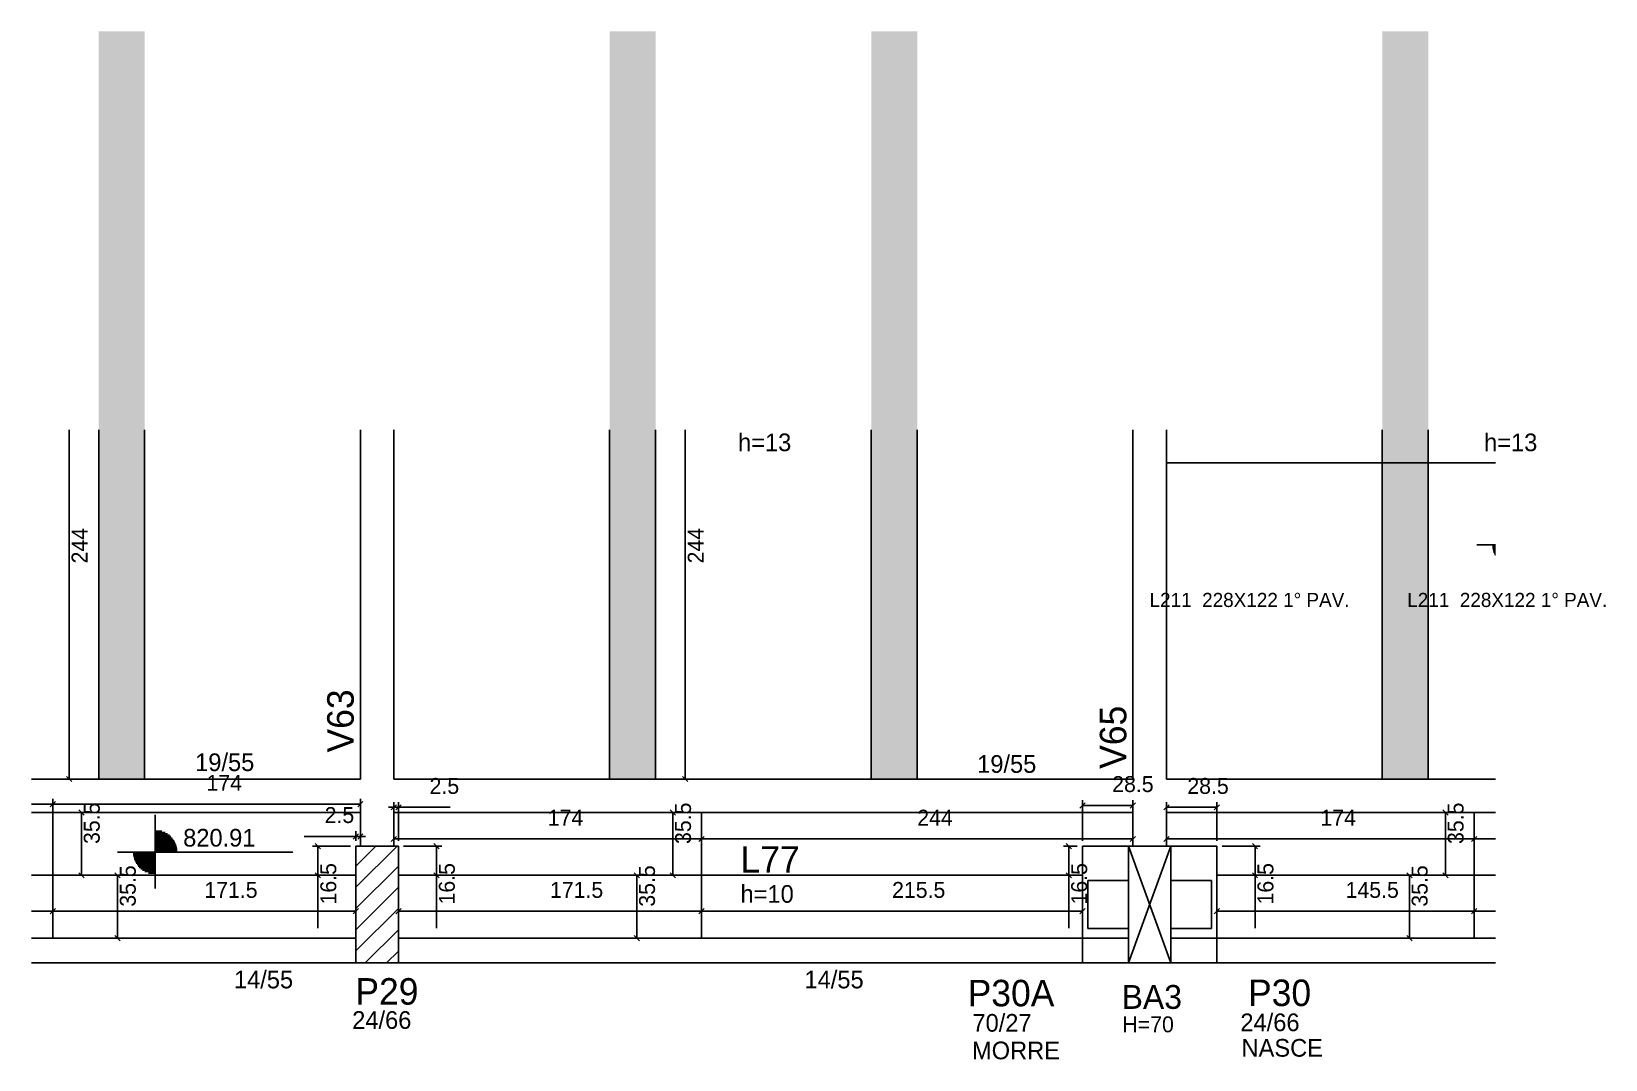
# Model space of a CAD drawing. Header units: metres. Extents: x 4496 to 5386, y 1925 to 2507.
import ezdxf

# ---------------------------------------------------------------- set-up
doc = ezdxf.new("R2010")
doc.units = ezdxf.units.M
for name, color, linetype in [('1', 7, 'Continuous'), ('3', 7, 'Continuous'), ('4', 7, 'Continuous'), ('7', 7, 'Continuous'), ('AUX00', 7, 'Continuous'), ('Hachura', 7, 'Continuous'), ('Painéis', 7, 'Continuous')]:
    doc.layers.add(name, color=color, linetype=linetype)

msp = doc.modelspace()

# ---------------------------------------------------------------- hatches: boundary and pattern name
at = {"layer": 'Hachura'}
h = msp.add_hatch(color=7, dxfattribs=at)
h.dxf.hatch_style = 1
h.paths.add_polyline_path([(4534.16, 2084.17), (4560.16, 2084.17), (4560.16, 2507.17), (4534.16, 2507.17), (4534.16, 2084.17)])
h = msp.add_hatch(color=7, dxfattribs=at)
h.dxf.hatch_style = 1
h.paths.add_polyline_path([(4849.15, 2084.17), (4823.15, 2084.17), (4823.15, 2507.17), (4849.15, 2507.17), (4849.15, 2084.17)])
h = msp.add_hatch(color=7, dxfattribs=at)
h.dxf.hatch_style = 1
h.paths.add_polyline_path([(4997.15, 2084.17), (4971.15, 2084.17), (4971.15, 2507.17), (4997.15, 2507.17), (4997.15, 2084.17)])
h = msp.add_hatch(color=7, dxfattribs=at)
h.dxf.hatch_style = 1
h.paths.add_polyline_path([(5260.16, 2084.17), (5286.16, 2084.17), (5286.16, 2507.17), (5260.16, 2507.17), (5260.16, 2084.17)])

# ---------------------------------------------------------------- linework, layer by layer
at = {"layer": '1', "color": 1, "lineweight": 25}
for p, q in [((5116.66, 1980.17), (5140.66, 2046.17)), ((5116.66, 2046.17), (5140.66, 1980.17))]:
    msp.add_line(p, q, dxfattribs=at)
at = {"layer": '3', "color": 3, "lineweight": 25}
for p, q in [((5322.45, 2216.59), (5313.74, 2216.59)), ((5322.45, 2216.59), (5324.16, 2216.59)), ((5324.16, 2215.8), (5322.45, 2215.8)), ((5324.16, 2215), (5322.55, 2215)), ((5324.16, 2214.21), (5322.68, 2214.21)), ((5324.16, 2213.42), (5322.86, 2213.42)), ((5324.16, 2212.62), (5323.1, 2212.62)), ((5324.16, 2211.83), (5323.39, 2211.83)), ((5324.16, 2211.04), (5323.75, 2211.04)), ((4566.11, 2055.35), (4566.11, 2063.93)), ((4566.11, 2055.35), (4566.11, 2030.35)), ((4566.11, 2054.75), (4569.96, 2054.75)), ((4566.11, 2053.95), (4571.86, 2053.95)), ((4566.11, 2053.16), (4573.18, 2053.16)), ((4566.11, 2052.37), (4574.22, 2052.37)), ((4566.11, 2051.57), (4575.06, 2051.57)), ((4566.11, 2050.78), (4575.77, 2050.78)), ((4566.11, 2049.99), (4576.37, 2049.99)), ((4566.11, 2049.2), (4576.88, 2049.2)), ((4566.11, 2048.4), (4577.31, 2048.4)), ((4553.61, 2042.85), (4544.9, 2042.85)), ((4553.61, 2042.85), (4578.61, 2042.85)), ((4566.11, 2042.06), (4553.61, 2042.06)), ((4566.11, 2041.27), (4553.71, 2041.27)), ((4566.11, 2040.48), (4553.84, 2040.48)), ((4566.11, 2039.68), (4554.02, 2039.68)), ((4566.11, 2038.89), (4554.25, 2038.89)), ((4566.11, 2047.61), (4577.67, 2047.61)), ((4566.11, 2046.82), (4577.96, 2046.82)), ((4566.11, 2046.03), (4578.2, 2046.03)), ((4566.11, 2045.23), (4578.38, 2045.23)), ((4566.11, 2044.44), (4578.51, 2044.44)), ((4566.11, 2043.65), (4578.61, 2043.65)), ((4578.61, 2042.85), (4643.91, 2042.85)), ((4679.66, 2022.92), (4702.9, 2046.17)), ((4679.66, 2034.94), (4690.88, 2046.17)), ((4566.11, 2038.1), (4554.55, 2038.1)), ((4566.11, 2037.3), (4554.91, 2037.3)), ((4566.11, 2036.51), (4555.34, 2036.51)), ((4566.11, 2035.72), (4555.84, 2035.72)), ((4566.11, 2034.93), (4556.44, 2034.93)), ((4566.11, 2034.13), (4557.15, 2034.13)), ((4566.11, 2033.34), (4558, 2033.34)), ((4566.11, 2032.55), (4559.04, 2032.55)), ((4566.11, 2031.75), (4560.36, 2031.75)), ((4566.11, 2030.96), (4562.26, 2030.96)), ((4566.11, 2030.35), (4566.11, 2022.13)), ((4679.66, 2010.9), (4703.66, 2034.9)), ((4679.66, 1998.88), (4703.66, 2022.88)), ((4679.66, 1986.86), (4703.66, 2010.86)), ((4684.98, 1980.17), (4703.66, 1998.84)), ((4496.16, 1994.17), (4679.66, 1994.17)), ((4697, 1980.17), (4703.66, 1986.82)), ((4703.66, 1994.17), (5090.66, 1994.17)), ((5090.66, 1994.17), (5116.66, 1994.17)), ((5166.66, 1994.17), (5140.66, 1994.17)), ((5166.66, 1994.17), (5324.16, 1994.17)), ((4496.16, 1980.17), (4679.66, 1980.17)), ((4703.66, 1980.17), (5116.66, 1980.17)), ((5140.66, 1980.17), (5324.16, 1980.17))]:
    msp.add_line(p, q, dxfattribs=at)
for points in [[(4682.16, 2281.67), (4682.16, 2084.17)], [(4701.16, 2084.17), (4701.16, 2281.67)], [(5119.16, 2281.67), (5119.16, 2084.17)], [(5138.16, 2084.17), (5138.16, 2281.67)], [(4682.16, 2084.17), (4496.16, 2084.17)], [(5119.16, 2084.17), (4701.16, 2084.17)], [(5324.16, 2084.17), (5138.16, 2084.17)], [(4496.16, 2065.17), (4682.16, 2065.17)], [(4682.16, 2065.17), (4682.16, 2046.17)], [(4701.16, 2065.17), (5119.16, 2065.17)], [(4701.16, 2046.17), (4701.16, 2065.17)], [(5119.16, 2065.17), (5119.16, 2046.17)], [(5138.16, 2065.17), (5324.16, 2065.17)], [(5138.16, 2046.17), (5138.16, 2065.17)], [(5166.66, 2046.17), (5090.66, 2046.17)], [(5090.66, 2046.17), (5090.66, 1980.17)], [(5166.66, 1980.17), (5166.66, 2046.17)], [(5090.66, 1980.17), (5166.66, 1980.17)]]:
    msp.add_lwpolyline(points, dxfattribs=at)
at = {"layer": '7', "color": 7, "lineweight": 25}
for points in [[(4703.66, 2046.17), (4679.66, 2046.17)], [(4679.66, 2046.17), (4679.66, 1980.17)], [(4703.66, 1980.17), (4703.66, 2046.17)], [(5140.66, 2046.17), (5116.66, 2046.17)], [(5116.66, 2046.17), (5116.66, 1980.17)], [(5140.66, 1980.17), (5140.66, 2046.17)], [(5116.66, 2026.67), (5093.66, 2026.67)], [(5093.66, 2026.67), (5093.66, 1999.67)], [(5116.66, 1999.67), (5116.66, 2026.67)], [(5163.66, 2026.67), (5140.66, 2026.67)], [(5140.66, 2026.67), (5140.66, 1999.67)], [(5163.66, 1999.67), (5163.66, 2026.67)], [(5093.66, 1999.67), (5116.66, 1999.67)], [(5140.66, 1999.67), (5163.66, 1999.67)], [(4679.66, 1980.17), (4703.66, 1980.17)], [(5116.66, 1980.17), (5140.66, 1980.17)]]:
    msp.add_lwpolyline(points, dxfattribs=at)
at = {"layer": 'Painéis', "color": 4, "lineweight": 25}
for p, q in [((4517.42, 2281.67), (4517.42, 2084.17)), ((4865.9, 2281.67), (4865.9, 2084.17)), ((4508.16, 2069.94), (4496.16, 2069.94)), ((4508.16, 2053.23), (4508.16, 2072.94)), ((4682.16, 2069.94), (4508.16, 2069.94)), ((4682.16, 2053.23), (4682.16, 2072.94)), ((4701.16, 2068.15), (4698.16, 2068.15)), ((4701.16, 2049.17), (4701.16, 2071.15)), ((4701.16, 2068.15), (4703.66, 2068.15)), ((4703.66, 2049.17), (4703.66, 2071.15)), ((4703.66, 2068.15), (4733.01, 2068.15)), ((5090.66, 2049.17), (5090.66, 2072.19)), ((5119.16, 2069.19), (5090.66, 2069.19)), ((5119.16, 2049.17), (5119.16, 2072.19)), ((5138.16, 2049.17), (5138.16, 2071.15)), ((5138.16, 2068.15), (5166.66, 2068.15)), ((5166.66, 2049.17), (5166.66, 2071.15)), ((4524.44, 2065.17), (4524.44, 2029.67)), ((4526.68, 2065.17), (4527.44, 2065.17)), ((4856.63, 2065.17), (4855.87, 2065.17)), ((4858.87, 2065.17), (4858.87, 2029.67)), ((5293.63, 2065.17), (5292.87, 2065.17)), ((5295.87, 2065.17), (5295.87, 2029.67)), ((4679.66, 2051.67), (4650.3, 2051.67)), ((4679.66, 2049.17), (4679.66, 2054.67)), ((4682.16, 2051.67), (4679.66, 2051.67)), ((4682.16, 2049.17), (4682.16, 2054.67)), ((4682.16, 2051.67), (4685.16, 2051.67)), ((4701.16, 2050.23), (4875.16, 2050.23)), ((4875.16, 2050.23), (5119.16, 2050.23)), ((5138.16, 2050.23), (5312.16, 2050.23)), ((5312.16, 2050.23), (5324.16, 2050.23)), ((4676.66, 2046.16), (4655.13, 2046.16)), ((4658.13, 2046.16), (4658.13, 2029.67)), ((4706.66, 2046.16), (4728.18, 2046.16)), ((4725.18, 2046.16), (4725.18, 2029.67)), ((5087.66, 2046.17), (5079.82, 2046.17)), ((5082.82, 2046.17), (5082.82, 2029.67)), ((5169.66, 2046.17), (5191.18, 2046.17)), ((5188.18, 2046.17), (5188.18, 2029.67)), ((4526.68, 2029.67), (4527.44, 2029.67)), ((4544.81, 2029.67), (4544.81, 1994.17)), ((4545.93, 2029.67), (4547.81, 2029.67)), ((4676.66, 2029.67), (4655.13, 2029.67)), ((4658.13, 2029.67), (4658.13, 1999.69)), ((4706.66, 2029.67), (4728.18, 2029.67)), ((4725.18, 2029.67), (4725.18, 1999.69)), ((4837.38, 2029.67), (4835.5, 2029.67)), ((4838.5, 2029.67), (4838.5, 1994.17)), ((4856.63, 2029.67), (4855.87, 2029.67)), ((5087.66, 2029.67), (5079.82, 2029.67)), ((5082.82, 2029.67), (5082.82, 1999.69)), ((5169.66, 2029.67), (5191.18, 2029.67)), ((5188.18, 2029.67), (5188.18, 1999.69)), ((5274.38, 2029.67), (5272.5, 2029.67)), ((5275.5, 2029.67), (5275.5, 1994.17)), ((5293.63, 2029.67), (5292.87, 2029.67)), ((4496.16, 2009.32), (4508.16, 2009.32)), ((4508.16, 2009.32), (4679.66, 2009.32)), ((4875.16, 2009.32), (4703.66, 2009.32)), ((5090.66, 2009.32), (4875.16, 2009.32)), ((5312.16, 2009.32), (5166.66, 2009.32)), ((5324.16, 2009.32), (5312.16, 2009.32)), ((4545.93, 1994.17), (4547.81, 1994.17)), ((4837.38, 1994.17), (4835.5, 1994.17)), ((5274.38, 1994.17), (5272.5, 1994.17))]:
    msp.add_line(p, q, dxfattribs=at)
at = {"layer": 'Painéis', "color": 200, "lineweight": 25}
for p, q in [((4534.16, 2281.67), (4534.16, 2084.17)), ((4560.16, 2281.67), (4560.16, 2084.17)), ((4823.15, 2281.67), (4823.15, 2084.17)), ((4849.15, 2281.67), (4849.15, 2084.17)), ((4971.15, 2281.67), (4971.15, 2084.17)), ((4997.15, 2281.67), (4997.15, 2084.17)), ((5260.16, 2281.67), (5260.16, 2084.17)), ((5286.16, 2281.67), (5286.16, 2084.17)), ((5324.16, 2263.17), (5138.06, 2263.17)), ((4508.16, 1994.17), (4508.16, 2065.17)), ((4875.16, 1994.17), (4875.16, 2065.17)), ((5312.16, 1994.17), (5312.16, 2065.17)), ((4679.66, 2029.67), (4496.16, 2029.67)), ((4703.66, 2029.67), (5090.66, 2029.67)), ((5166.66, 2029.67), (5324.16, 2029.67))]:
    msp.add_line(p, q, dxfattribs=at)
at = {"layer": 'Painéis', "color": 0, "lineweight": 25}
for p, q in [((4515.92, 2085.67), (4518.92, 2082.67)), ((4864.4, 2085.67), (4867.4, 2082.67)), ((4509.66, 2071.44), (4506.66, 2068.44)), ((4506.66, 2068.44), (4509.66, 2071.44)), ((4525.94, 2063.67), (4522.94, 2066.67)), ((4680.66, 2068.44), (4683.66, 2071.44)), ((4699.66, 2066.65), (4702.66, 2069.65)), ((4705.16, 2069.65), (4702.16, 2066.65)), ((4860.37, 2063.67), (4857.37, 2066.67)), ((5092.16, 2070.69), (5089.16, 2067.69)), ((5117.66, 2067.69), (5120.66, 2070.69)), ((5139.66, 2069.65), (5136.66, 2066.65)), ((5165.16, 2066.65), (5168.16, 2069.65)), ((5297.37, 2063.67), (5294.37, 2066.67)), ((4659.63, 2044.66), (4656.63, 2047.66)), ((4678.16, 2050.17), (4681.16, 2053.17)), ((4683.66, 2053.17), (4680.66, 2050.17)), ((4702.66, 2051.73), (4699.66, 2048.73)), ((4726.68, 2044.66), (4723.68, 2047.66)), ((4873.66, 2048.73), (4876.66, 2051.73)), ((4876.66, 2051.73), (4873.66, 2048.73)), ((5084.32, 2044.67), (5081.32, 2047.67)), ((5117.66, 2048.73), (5120.66, 2051.73)), ((5139.66, 2051.73), (5136.66, 2048.73)), ((5189.68, 2044.67), (5186.68, 2047.67)), ((5310.66, 2048.73), (5313.66, 2051.73)), ((5313.66, 2051.73), (5310.66, 2048.73)), ((4522.94, 2031.17), (4525.94, 2028.17)), ((4546.31, 2028.17), (4543.31, 2031.17)), ((4656.63, 2031.17), (4659.63, 2028.17)), ((4723.68, 2031.17), (4726.68, 2028.17)), ((4840, 2028.17), (4837, 2031.17)), ((4857.37, 2031.17), (4860.37, 2028.17)), ((5081.32, 2031.17), (5084.32, 2028.17)), ((5186.68, 2031.17), (5189.68, 2028.17)), ((5277, 2028.17), (5274, 2031.17)), ((5294.37, 2031.17), (5297.37, 2028.17)), ((4506.66, 2007.82), (4509.66, 2010.82)), ((4509.66, 2010.82), (4506.66, 2007.82)), ((4678.16, 2007.82), (4681.16, 2010.82)), ((4705.16, 2010.82), (4702.16, 2007.82)), ((4876.66, 2010.82), (4873.66, 2007.82)), ((4873.66, 2007.82), (4876.66, 2010.82)), ((5089.16, 2007.82), (5092.16, 2010.82)), ((5168.16, 2010.82), (5165.16, 2007.82)), ((5313.66, 2010.82), (5310.66, 2007.82)), ((5310.66, 2007.82), (5313.66, 2010.82)), ((4543.31, 1995.67), (4546.31, 1992.67)), ((4837, 1995.67), (4840, 1992.67)), ((5274, 1995.67), (5277, 1992.67))]:
    msp.add_line(p, q, dxfattribs=at)

# ---------------------------------------------------------------- texts
at = {"layer": '3', "color": 3, "lineweight": 25}
for s, height, p in [('h=13', 10, (4895.79, 2269.67)), ('h=13', 10, (5317.74, 2269.67)), ('19/55', 10, (4588.73, 2088.65)), ('19/55', 10, (5031.03, 2087.67)), ('820.91', 10, (4581.95, 2045.94)), ('h=10', 10, (4897.18, 2014.14)), ('14/55', 10, (4610.67, 1965.71)), ('14/55', 10, (4933.37, 1965.71)), ('24/66', 10, (4677.56, 1942.8)), ('70/27', 10, (5028.36, 1941.2)), ('H=70', 9, (5113.18, 1940.85)), ('24/66', 10, (5179.92, 1941.48)), ('MORRE', 10, (5028.11, 1925.58)), ('NASCE', 10, (5180.55, 1927.05))]:
    msp.add_text(s, height=height, dxfattribs=at).set_placement(p)
at = {"layer": '4', "color": 4, "lineweight": 25}
for s, p in [('V63', (4678.41, 2099.17)), ('V65', (5115.41, 2089.94))]:
    msp.add_text(s, height=15, rotation=90, dxfattribs=at).set_placement(p)
for s, height, p in [('L77', 15, (4897.18, 2031.14)), ('P29', 15, (4679.35, 1956.48)), ('P30A', 15, (5025.65, 1955.53)), ('BA3', 13.5, (5112.75, 1954.11)), ('P30', 15, (5184.24, 1955.69))]:
    msp.add_text(s, height=height, dxfattribs=at).set_placement(p)
at = {"layer": 'AUX00', "color": 7, "lineweight": 25}
for p in [(5128.53, 2181.5), (5274.28, 2181.5)]:
    msp.add_text('L211 ^J228X122^J1° PAV.', height=8, dxfattribs=at).set_placement(p)
at = {"layer": 'Painéis', "color": 240, "lineweight": 25}
for s, p in [('244', (4527.85, 2206.17)), ('244', (4876.33, 2206.17)), ('35.5', (4534.74, 2047.42)), ('35.5', (4869.17, 2047.42)), ('35.5', (5306.17, 2047.42)), ('35.5', (4555.12, 2011.92)), ('16.5', (4668.54, 2013.18)), ('16.5', (4735.58, 2013.18)), ('35.5', (4848.8, 2011.92)), ('16.5', (5093.22, 2013.18)), ('16.5', (5198.58, 2013.18)), ('35.5', (5285.8, 2011.92))]:
    msp.add_text(s, height=9, rotation=90, dxfattribs=at).set_placement(p)
for s, p in [('174', (4595.16, 2077.51)), ('2.5', (4721.33, 2075.74)), ('28.5', (5107.41, 2076.8)), ('28.5', (5149.91, 2075.76)), ('2.5', (4661.98, 2059.27)), ('174', (4788.16, 2057.8)), ('244', (4997.16, 2057.8)), ('174', (5225.16, 2057.8)), ('171.5', (4593.91, 2016.92)), ('171.5', (4789.41, 2016.92)), ('215.5', (4982.91, 2016.92)), ('145.5', (5239.41, 2016.92))]:
    msp.add_text(s, height=9, dxfattribs=at).set_placement(p)

doc.saveas('drawing.dxf')
